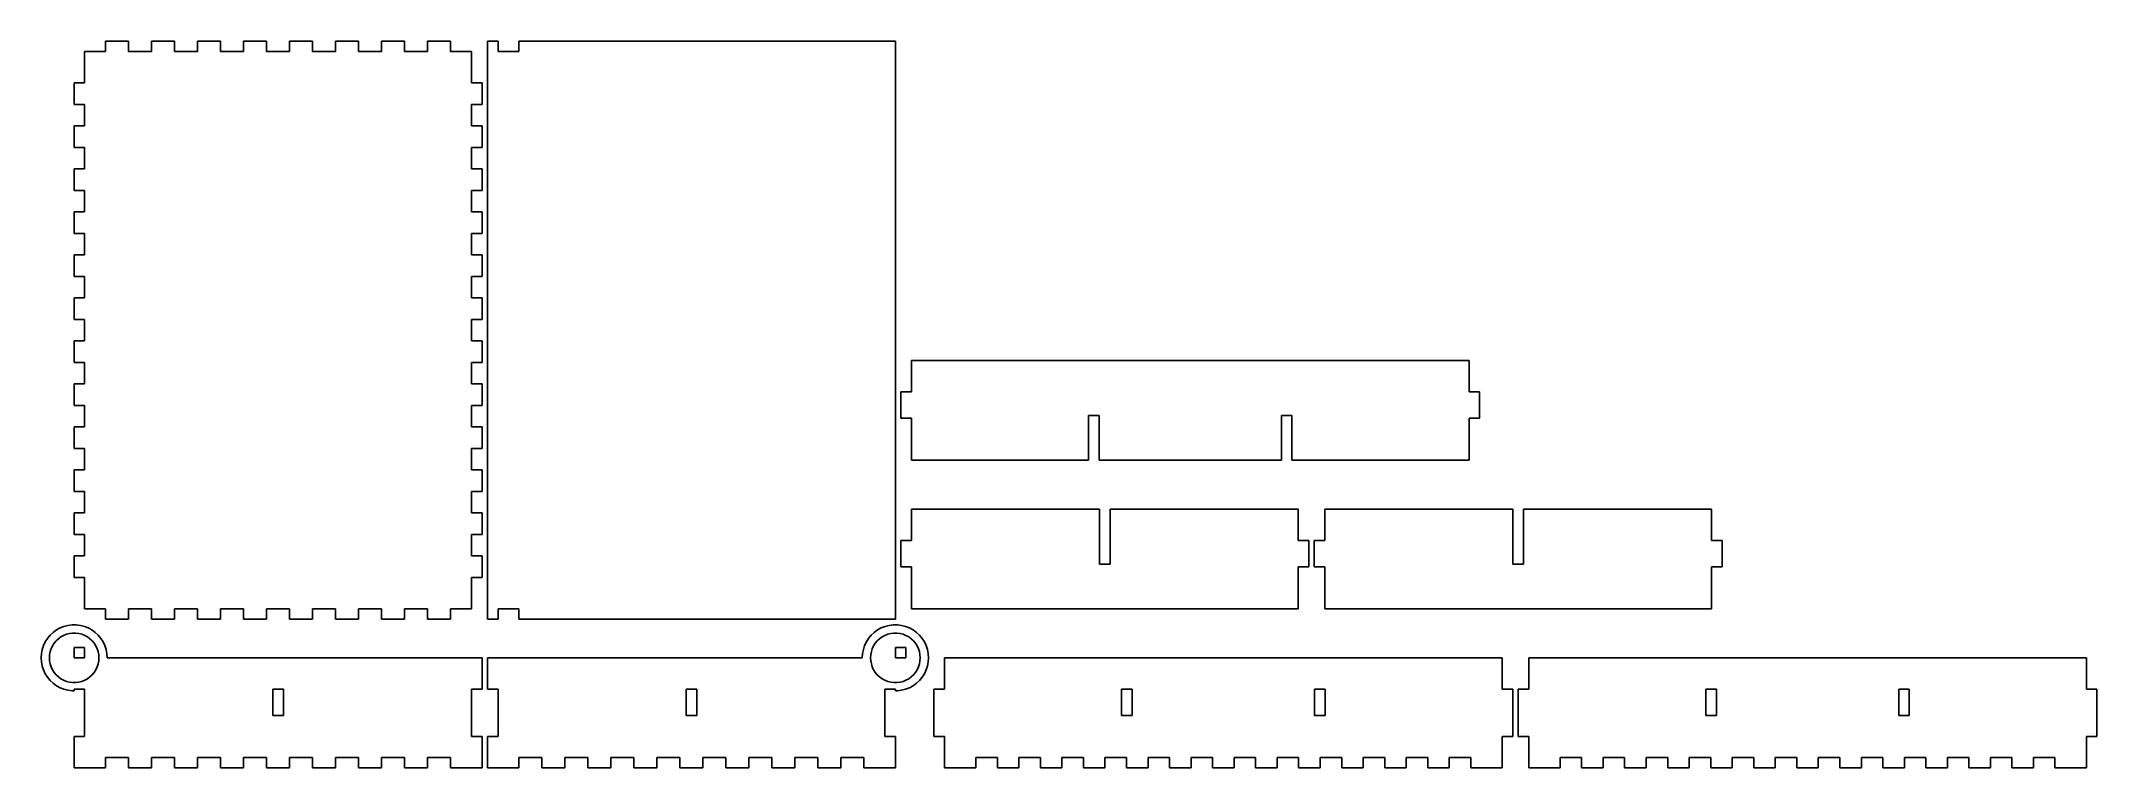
# Model space of a CAD drawing. Header units: metres. Extents: x -12 to 734, y 0 to 264.
import ezdxf

# ---------------------------------------------------------------- set-up
doc = ezdxf.new("R2010")
doc.units = ezdxf.units.M

msp = doc.modelspace()

# ---------------------------------------------------------------- linework, layer by layer
for p, q in [((19.7467, 264.01), (11.4, 264.01)), ((11.4, 264.01), (11.4, 260.21)), ((19.7467, 260.21), (19.7467, 264.01)), ((36.44, 264.01), (28.0933, 264.01)), ((28.0933, 264.01), (28.0933, 260.21)), ((36.44, 260.21), (36.44, 264.01)), ((53.1333, 264.01), (44.7867, 264.01)), ((44.7867, 264.01), (44.7867, 260.21)), ((53.1333, 260.21), (53.1333, 264.01)), ((69.8267, 264.01), (61.48, 264.01)), ((61.48, 264.01), (61.48, 260.21)), ((69.8267, 260.21), (69.8267, 264.01)), ((86.52, 264.01), (78.1733, 264.01)), ((78.1733, 264.01), (78.1733, 260.21)), ((86.52, 260.21), (86.52, 264.01)), ((103.213, 264.01), (94.8667, 264.01)), ((94.8667, 264.01), (94.8667, 260.21)), ((103.213, 260.21), (103.213, 264.01)), ((119.907, 264.01), (111.56, 264.01)), ((111.56, 264.01), (111.56, 260.21)), ((119.907, 260.21), (119.907, 264.01)), ((136.6, 264.01), (128.253, 264.01)), ((128.253, 264.01), (128.253, 260.21)), ((136.6, 260.21), (136.6, 264.01)), ((153.81, 264.01), (150.01, 264.01)), ((150.01, 264.01), (150.01, 54.01)), ((153.81, 260.22), (153.81, 264.01)), ((298.01, 264.01), (161.41, 264.01)), ((161.41, 264.01), (161.41, 260.22)), ((298.01, 54.01), (298.01, 264.01)), ((11.4, 260.21), (3.79997, 260.21)), ((3.79997, 260.21), (3.79997, 248.81)), ((28.0933, 260.21), (19.7467, 260.21)), ((44.7867, 260.21), (36.44, 260.21)), ((61.48, 260.21), (53.1333, 260.21)), ((78.1733, 260.21), (69.8267, 260.21)), ((94.8667, 260.21), (86.52, 260.21)), ((111.56, 260.21), (103.213, 260.21)), ((128.253, 260.21), (119.907, 260.21)), ((144.2, 260.21), (136.6, 260.21)), ((144.2, 248.81), (144.2, 260.21)), ((161.41, 260.22), (153.81, 260.22)), ((3.79997, 248.81), (0, 248.81)), ((0, 248.81), (0, 241.001)), ((148, 248.81), (144.2, 248.81)), ((148, 241.001), (148, 248.81)), ((0, 241.001), (3.79997, 241.001)), ((3.79997, 241.001), (3.79997, 233.193)), ((144.2, 233.193), (144.2, 241.001)), ((144.2, 241.001), (148, 241.001)), ((3.79997, 233.193), (0, 233.193)), ((0, 233.193), (0, 225.384)), ((148, 233.193), (144.2, 233.193)), ((148, 225.384), (148, 233.193)), ((0, 225.384), (3.79997, 225.384)), ((3.79997, 225.384), (3.79997, 217.575)), ((144.2, 217.575), (144.2, 225.384)), ((144.2, 225.384), (148, 225.384)), ((3.79997, 217.575), (0, 217.575)), ((0, 217.575), (0, 209.767)), ((148, 217.575), (144.2, 217.575)), ((148, 209.766), (148, 217.575)), ((0, 209.767), (3.79997, 209.767)), ((3.79997, 209.767), (3.79997, 201.958)), ((144.2, 201.958), (144.2, 209.766)), ((144.2, 209.766), (148, 209.766)), ((3.79997, 201.958), (0, 201.958)), ((0, 201.958), (0, 194.149)), ((148, 201.958), (144.2, 201.958)), ((148, 194.149), (148, 201.958)), ((0, 194.149), (3.79997, 194.149)), ((3.79997, 194.149), (3.79997, 186.34)), ((144.2, 186.34), (144.2, 194.149)), ((144.2, 194.149), (148, 194.149)), ((3.79997, 186.34), (0, 186.34)), ((0, 186.34), (0, 178.532)), ((148, 186.34), (144.2, 186.34)), ((148, 178.532), (148, 186.34)), ((0, 178.532), (3.79997, 178.532)), ((3.79997, 178.532), (3.79997, 170.723)), ((144.2, 170.723), (144.2, 178.532)), ((144.2, 178.532), (148, 178.532)), ((3.79997, 170.723), (0, 170.723)), ((0, 170.723), (0, 162.914)), ((148, 170.723), (144.2, 170.723)), ((148, 162.914), (148, 170.723)), ((0, 162.914), (3.79997, 162.914)), ((3.79997, 162.914), (3.79999, 155.106)), ((144.2, 155.106), (144.2, 162.914)), ((144.2, 162.914), (148, 162.914)), ((3.79999, 155.106), (0, 155.106)), ((0, 155.106), (0, 147.297)), ((148, 155.106), (144.2, 155.106)), ((148, 147.297), (148, 155.106)), ((0, 147.297), (3.79999, 147.297)), ((3.79999, 147.297), (3.79999, 139.488)), ((144.2, 139.488), (144.2, 147.297)), ((144.2, 147.297), (148, 147.297)), ((506.22, 148.02), (303.82, 148.02)), ((303.82, 148.02), (303.82, 136.62)), ((506.22, 136.62), (506.22, 148.02)), ((3.79999, 139.488), (0, 139.488)), ((0, 139.488), (0, 131.68)), ((148, 139.488), (144.2, 139.488)), ((148, 131.68), (148, 139.488)), ((303.82, 136.62), (300.02, 136.62)), ((300.02, 136.62), (300.02, 127.02)), ((510.02, 136.62), (506.22, 136.62)), ((510.02, 127.02), (510.02, 136.62)), ((0, 131.68), (3.79999, 131.68)), ((3.79999, 131.68), (3.79999, 123.871)), ((144.2, 123.871), (144.2, 131.68)), ((144.2, 131.68), (148, 131.68)), ((300.02, 127.02), (303.82, 127.02)), ((303.82, 127.02), (303.82, 111.82)), ((368.12, 128.02), (371.92, 128.02)), ((368.12, 111.82), (368.12, 128.02)), ((371.92, 128.02), (371.92, 111.82)), ((438.12, 111.82), (438.12, 128.02)), ((438.12, 128.02), (441.92, 128.02)), ((441.92, 128.02), (441.92, 111.82)), ((506.22, 111.82), (506.22, 127.02)), ((506.22, 127.02), (510.02, 127.02)), ((3.79999, 123.871), (0, 123.871)), ((0, 123.871), (0, 116.062)), ((148, 123.871), (144.2, 123.871)), ((148, 116.062), (148, 123.871)), ((0, 116.062), (3.79999, 116.062)), ((3.79999, 116.062), (3.79999, 108.253)), ((144.2, 108.253), (144.2, 116.062)), ((144.2, 116.062), (148, 116.062)), ((3.79999, 108.253), (0, 108.253)), ((0, 108.253), (0, 100.445)), ((148, 108.253), (144.2, 108.253)), ((148, 100.445), (148, 108.253)), ((303.82, 111.82), (368.12, 111.82)), ((371.92, 111.82), (438.12, 111.82)), ((441.92, 111.82), (506.22, 111.82)), ((0, 100.445), (3.79999, 100.445)), ((3.79999, 100.445), (3.79999, 92.6361)), ((144.2, 92.6361), (144.2, 100.445)), ((144.2, 100.445), (148, 100.445)), ((3.79999, 92.6361), (0, 92.6361)), ((0, 92.6361), (0, 84.8274)), ((148, 92.6361), (144.2, 92.6361)), ((148, 84.8274), (148, 92.6361)), ((372.12, 94.01), (303.82, 94.01)), ((303.82, 94.01), (303.82, 82.61)), ((372.12, 74.01), (372.12, 94.01)), ((444.22, 94.01), (375.92, 94.01)), ((375.92, 94.01), (375.92, 74.01)), ((444.22, 82.61), (444.22, 94.01)), ((522.13, 94.01), (453.83, 94.01)), ((453.83, 94.01), (453.83, 82.61)), ((522.13, 74.01), (522.13, 94.01)), ((594.23, 94.01), (525.93, 94.01)), ((525.93, 94.01), (525.93, 74.01)), ((594.23, 82.61), (594.23, 94.01)), ((0, 84.8274), (3.79999, 84.8274)), ((3.79999, 84.8274), (3.79999, 77.0187)), ((144.2, 77.0187), (144.2, 84.8274)), ((144.2, 84.8274), (148, 84.8274)), ((303.82, 82.61), (300.02, 82.61)), ((300.02, 82.61), (300.02, 73.01)), ((448.02, 82.61), (444.22, 82.61)), ((448.02, 73.01), (448.02, 82.61)), ((453.83, 82.61), (450.03, 82.61)), ((450.03, 82.61), (450.03, 73.01)), ((598.03, 82.61), (594.23, 82.61)), ((598.03, 73.01), (598.03, 82.61)), ((3.79999, 77.0187), (0, 77.0187)), ((0, 77.0187), (0, 69.21)), ((148, 77.0187), (144.2, 77.0187)), ((148, 69.21), (148, 77.0187)), ((0, 69.21), (3.79999, 69.21)), ((3.79999, 69.21), (3.79999, 57.81)), ((144.2, 57.81), (144.2, 69.21)), ((144.2, 69.21), (148, 69.21)), ((300.02, 73.01), (303.82, 73.01)), ((303.82, 73.01), (303.82, 57.81)), ((375.92, 74.01), (372.12, 74.01)), ((444.22, 73.01), (448.02, 73.01)), ((444.22, 57.81), (444.22, 73.01)), ((450.03, 73.01), (453.83, 73.01)), ((453.83, 73.01), (453.83, 57.81)), ((525.93, 74.01), (522.13, 74.01)), ((594.23, 73.01), (598.03, 73.01)), ((594.23, 57.81), (594.23, 73.01)), ((3.79999, 57.81), (11.4, 57.81)), ((11.4, 57.81), (11.4, 54.01)), ((11.4, 54.01), (19.7467, 54.01)), ((19.7467, 57.81), (28.0933, 57.81)), ((19.7467, 54.01), (19.7467, 57.81)), ((28.0933, 57.81), (28.0933, 54.01)), ((28.0933, 54.01), (36.44, 54.01)), ((36.44, 54.01), (36.44, 57.81)), ((36.44, 57.81), (44.7867, 57.81)), ((44.7867, 57.81), (44.7867, 54.01)), ((44.7867, 54.01), (53.1333, 54.01)), ((53.1333, 54.01), (53.1333, 57.81)), ((53.1333, 57.81), (61.48, 57.81)), ((61.48, 57.81), (61.48, 54.01)), ((61.48, 54.01), (69.8267, 54.01)), ((69.8267, 54.01), (69.8267, 57.81)), ((69.8267, 57.81), (78.1733, 57.81)), ((78.1733, 57.81), (78.1733, 54.01)), ((78.1733, 54.01), (86.52, 54.01)), ((86.52, 54.01), (86.52, 57.81)), ((86.52, 57.81), (94.8667, 57.81)), ((94.8667, 57.81), (94.8667, 54.01)), ((94.8667, 54.01), (103.213, 54.01)), ((103.213, 54.01), (103.213, 57.81)), ((103.213, 57.81), (111.56, 57.81)), ((111.56, 57.81), (111.56, 54.01)), ((111.56, 54.01), (119.907, 54.01)), ((119.907, 54.01), (119.907, 57.81)), ((119.907, 57.81), (128.253, 57.81)), ((128.253, 57.81), (128.253, 54.01)), ((128.253, 54.01), (136.6, 54.01)), ((136.6, 54.01), (136.6, 57.81)), ((136.6, 57.81), (144.2, 57.81)), ((150.01, 54.01), (153.81, 54.01)), ((153.81, 57.8), (161.41, 57.8)), ((153.81, 54.01), (153.81, 57.8)), ((161.41, 57.8), (161.41, 54.01)), ((161.41, 54.01), (298.01, 54.01)), ((303.82, 57.81), (444.22, 57.81)), ((453.83, 57.81), (594.23, 57.81)), ((-10.5157, 45.781), (-11.1573, 44.4175)), ((-9.70819, 47.0534), (-10.5157, 45.781)), ((-8.74762, 48.2146), (-9.70819, 47.0534)), ((-7.64908, 49.2462), (-8.74762, 48.2146)), ((-7.88675, 44.3358), (-7.28114, 45.2901)), ((-6.42992, 50.1319), (-7.64908, 49.2462)), ((-7.28114, 45.2901), (-6.56071, 46.1609)), ((-6.56071, 46.1609), (-5.7368, 46.9346)), ((-5.10934, 50.8579), (-6.42992, 50.1319)), ((-5.7368, 46.9346), (-4.82243, 47.5989)), ((-3.70819, 51.4127), (-5.10934, 50.8579)), ((-4.82243, 47.5989), (-3.832, 48.1434)), ((-3.832, 48.1434), (-2.78114, 48.5595)), ((-2.24857, 51.7874), (-3.70819, 51.4127)), ((-2.78114, 48.5595), (-1.68642, 48.8406)), ((-0.75348, 51.9763), (-2.24857, 51.7874)), ((-1.68642, 48.8406), (-0.56511, 48.9822)), ((0.75348, 51.9763), (-0.75348, 51.9763)), ((-0.56511, 48.9822), (0.56511, 48.9822)), ((0.56511, 48.9822), (1.68642, 48.8406)), ((2.24857, 51.7874), (0.75348, 51.9763)), ((1.68642, 48.8406), (2.78114, 48.5595)), ((3.70819, 51.4127), (2.24857, 51.7874)), ((2.78114, 48.5595), (3.832, 48.1434)), ((5.10934, 50.8579), (3.70819, 51.4127)), ((3.832, 48.1434), (4.82243, 47.5989)), ((4.82243, 47.5989), (5.7368, 46.9346)), ((6.42992, 50.1319), (5.10934, 50.8579)), ((5.7368, 46.9346), (6.56071, 46.1609)), ((7.64908, 49.2462), (6.42992, 50.1319)), ((6.56071, 46.1609), (7.28114, 45.2901)), ((7.28114, 45.2901), (7.88675, 44.3358)), ((8.74762, 48.2146), (7.64908, 49.2462)), ((9.70819, 47.0534), (8.74762, 48.2146)), ((10.5157, 45.781), (9.70819, 47.0534)), ((11.1573, 44.4175), (10.5157, 45.781)), ((287.494, 45.781), (286.853, 44.4175)), ((288.302, 47.0534), (287.494, 45.781)), ((289.262, 48.2146), (288.302, 47.0534)), ((290.361, 49.2462), (289.262, 48.2146)), ((290.123, 44.3358), (290.729, 45.2901)), ((291.58, 50.1319), (290.361, 49.2462)), ((290.729, 45.2901), (291.449, 46.1609)), ((291.449, 46.1609), (292.273, 46.9346)), ((292.901, 50.8579), (291.58, 50.1319)), ((292.273, 46.9346), (293.188, 47.5989)), ((294.302, 51.4127), (292.901, 50.8579)), ((293.188, 47.5989), (294.178, 48.1434)), ((294.178, 48.1434), (295.229, 48.5595)), ((295.761, 51.7874), (294.302, 51.4127)), ((295.229, 48.5595), (296.324, 48.8406)), ((297.257, 51.9763), (295.761, 51.7874)), ((296.324, 48.8406), (297.445, 48.9822)), ((298.763, 51.9763), (297.257, 51.9763)), ((297.445, 48.9822), (298.575, 48.9822)), ((298.575, 48.9822), (299.696, 48.8406)), ((300.259, 51.7874), (298.763, 51.9763)), ((299.696, 48.8406), (300.791, 48.5595)), ((301.718, 51.4127), (300.259, 51.7874)), ((300.791, 48.5595), (301.842, 48.1434)), ((303.119, 50.8579), (301.718, 51.4127)), ((301.842, 48.1434), (302.832, 47.5989)), ((302.832, 47.5989), (303.747, 46.9346)), ((304.44, 50.1319), (303.119, 50.8579)), ((303.747, 46.9346), (304.571, 46.1609)), ((305.659, 49.2462), (304.44, 50.1319)), ((304.571, 46.1609), (305.291, 45.2901)), ((305.291, 45.2901), (305.897, 44.3358)), ((306.758, 48.2146), (305.659, 49.2462)), ((307.718, 47.0534), (306.758, 48.2146)), ((308.526, 45.781), (307.718, 47.0534)), ((309.167, 44.4175), (308.526, 45.781)), ((-11.9054, 41.504), (-12, 40)), ((-12, 40), (-11.9054, 38.496)), ((-11.623, 42.9843), (-11.9054, 41.504)), ((-11.9054, 38.496), (-11.623, 37.0157)), ((-11.1573, 44.4175), (-11.623, 42.9843)), ((-9, 40), (-8.92903, 41.128)), ((-8.92903, 38.872), (-9, 40)), ((-8.92903, 41.128), (-8.71724, 42.2382)), ((-8.71724, 37.7618), (-8.92903, 38.872)), ((-8.71724, 42.2382), (-8.36798, 43.3131)), ((-8.36798, 36.6869), (-8.71724, 37.7618)), ((-8.36798, 43.3131), (-7.88675, 44.3358)), ((3.79999, 43.8), (0, 43.8)), ((0, 43.8), (0, 40)), ((0, 40), (3.79999, 40)), ((3.79999, 40), (3.79999, 43.8)), ((7.88675, 44.3358), (8.36798, 43.3131)), ((8.36798, 43.3131), (8.71724, 42.2382)), ((8.71724, 37.7618), (8.36798, 36.6869)), ((8.71724, 42.2382), (8.92903, 41.128)), ((8.92903, 38.872), (8.71724, 37.7618)), ((8.92903, 41.128), (9, 40)), ((9, 40), (8.92903, 38.872)), ((11.623, 42.9843), (11.1573, 44.4175)), ((11.9054, 41.504), (11.623, 42.9843)), ((12, 40), (11.9054, 41.504)), ((148, 40), (12, 40)), ((148, 28.6), (148, 40)), ((286.01, 40), (150.01, 40)), ((150.01, 40), (150.01, 28.6)), ((286.105, 41.504), (286.01, 40)), ((286.387, 42.9843), (286.105, 41.504)), ((286.853, 44.4175), (286.387, 42.9843)), ((289.01, 40), (289.081, 41.128)), ((289.081, 38.872), (289.01, 40)), ((289.081, 41.128), (289.293, 42.2382)), ((289.293, 37.7618), (289.081, 38.872)), ((289.293, 42.2382), (289.642, 43.3131)), ((289.642, 36.6869), (289.293, 37.7618)), ((289.642, 43.3131), (290.123, 44.3358)), ((301.81, 43.8), (298.01, 43.8)), ((298.01, 43.8), (298.01, 40)), ((298.01, 40), (301.81, 40)), ((301.81, 40), (301.81, 43.8)), ((305.897, 44.3358), (306.378, 43.3131)), ((306.378, 43.3131), (306.727, 42.2382)), ((306.727, 37.7618), (306.378, 36.6869)), ((306.727, 42.2382), (306.939, 41.128)), ((306.939, 38.872), (306.727, 37.7618)), ((306.939, 41.128), (307.01, 40)), ((307.01, 40), (306.939, 38.872)), ((309.633, 42.9843), (309.167, 44.4175)), ((309.915, 41.504), (309.633, 42.9843)), ((309.633, 37.0157), (309.915, 38.496)), ((310.01, 40), (309.915, 41.504)), ((309.915, 38.496), (310.01, 40)), ((518.22, 40), (315.82, 40)), ((315.82, 40), (315.82, 28.6)), ((518.22, 28.6), (518.22, 40)), ((730.23, 40), (527.83, 40)), ((527.83, 40), (527.83, 28.6)), ((730.23, 28.6), (730.23, 40)), ((-11.623, 37.0157), (-11.1573, 35.5825)), ((-11.1573, 35.5825), (-10.5157, 34.2189)), ((-10.5157, 34.2189), (-9.70819, 32.9466)), ((-9.70819, 32.9466), (-8.74762, 31.7854)), ((-8.74762, 31.7854), (-7.64908, 30.7538)), ((-7.88675, 35.6642), (-8.36798, 36.6869)), ((-7.28114, 34.7099), (-7.88675, 35.6642)), ((-7.64908, 30.7538), (-6.42992, 29.8681)), ((-6.56071, 33.8391), (-7.28114, 34.7099)), ((-5.7368, 33.0654), (-6.56071, 33.8391)), ((-6.42992, 29.8681), (-5.10934, 29.1421)), ((-4.82243, 32.4011), (-5.7368, 33.0654)), ((-3.832, 31.8566), (-4.82243, 32.4011)), ((-2.78114, 31.4405), (-3.832, 31.8566)), ((-1.68642, 31.1594), (-2.78114, 31.4405)), ((-0.56511, 31.0178), (-1.68642, 31.1594)), ((0.56511, 31.0178), (-0.56511, 31.0178)), ((1.68642, 31.1594), (0.56511, 31.0178)), ((2.78114, 31.4405), (1.68642, 31.1594)), ((3.832, 31.8566), (2.78114, 31.4405)), ((4.82243, 32.4011), (3.832, 31.8566)), ((5.7368, 33.0654), (4.82243, 32.4011)), ((6.56071, 33.8391), (5.7368, 33.0654)), ((7.28114, 34.7099), (6.56071, 33.8391)), ((7.88675, 35.6642), (7.28114, 34.7099)), ((8.36798, 36.6869), (7.88675, 35.6642)), ((290.123, 35.6642), (289.642, 36.6869)), ((290.729, 34.7099), (290.123, 35.6642)), ((291.449, 33.8391), (290.729, 34.7099)), ((292.273, 33.0654), (291.449, 33.8391)), ((293.188, 32.4011), (292.273, 33.0654)), ((294.178, 31.8566), (293.188, 32.4011)), ((295.229, 31.4405), (294.178, 31.8566)), ((296.324, 31.1594), (295.229, 31.4405)), ((297.445, 31.0178), (296.324, 31.1594)), ((298.575, 31.0178), (297.445, 31.0178)), ((299.696, 31.1594), (298.575, 31.0178)), ((300.791, 31.4405), (299.696, 31.1594)), ((301.842, 31.8566), (300.791, 31.4405)), ((302.832, 32.4011), (301.842, 31.8566)), ((303.747, 33.0654), (302.832, 32.4011)), ((303.119, 29.1421), (304.44, 29.8681)), ((304.571, 33.8391), (303.747, 33.0654)), ((304.44, 29.8681), (305.659, 30.7538)), ((305.291, 34.7099), (304.571, 33.8391)), ((305.897, 35.6642), (305.291, 34.7099)), ((305.659, 30.7538), (306.758, 31.7854)), ((306.378, 36.6869), (305.897, 35.6642)), ((306.758, 31.7854), (307.718, 32.9466)), ((307.718, 32.9466), (308.526, 34.2189)), ((308.526, 34.2189), (309.167, 35.5825)), ((309.167, 35.5825), (309.633, 37.0157)), ((-5.10934, 29.1421), (-3.70819, 28.5873)), ((-3.70819, 28.5873), (-2.24857, 28.2125)), ((-2.24857, 28.2125), (-0.75348, 28.0237)), ((-0.75348, 28.0237), (-0.00999, 28.0237)), ((-0.00999, 28.0237), (-0.00999, 28.6)), ((-0.00999, 28.6), (3.79999, 28.6)), ((3.79999, 28.6), (3.79999, 11.4)), ((72.1, 19), (72.1, 28.6)), ((72.1, 28.6), (75.91, 28.6)), ((75.91, 28.6), (75.91, 19)), ((144.2, 11.4), (144.2, 28.6)), ((144.2, 28.6), (148, 28.6)), ((150.01, 28.6), (153.81, 28.6)), ((153.81, 28.6), (153.81, 11.4)), ((222.11, 19), (222.11, 28.6)), ((222.11, 28.6), (225.92, 28.6)), ((225.92, 28.6), (225.92, 19)), ((294.21, 11.4), (294.21, 28.6)), ((294.21, 28.6), (298.02, 28.6)), ((298.02, 28.6), (298.02, 28.0237)), ((298.02, 28.0237), (298.763, 28.0237)), ((298.763, 28.0237), (300.259, 28.2125)), ((300.259, 28.2125), (301.718, 28.5873)), ((301.718, 28.5873), (303.119, 29.1421)), ((315.82, 28.6), (312.02, 28.6)), ((312.02, 28.6), (312.02, 11.4)), ((380.12, 19), (380.12, 28.6)), ((380.12, 28.6), (383.93, 28.6)), ((383.93, 28.6), (383.93, 19)), ((450.12, 19), (450.12, 28.6)), ((450.12, 28.6), (453.93, 28.6)), ((453.93, 28.6), (453.93, 19)), ((522.02, 28.6), (518.22, 28.6)), ((522.02, 11.4), (522.02, 28.6)), ((527.83, 28.6), (524.03, 28.6)), ((524.03, 28.6), (524.03, 11.4)), ((592.13, 19), (592.13, 28.6)), ((592.13, 28.6), (595.94, 28.6)), ((595.94, 28.6), (595.94, 19)), ((662.13, 19), (662.13, 28.6)), ((662.13, 28.6), (665.94, 28.6)), ((665.94, 28.6), (665.94, 19)), ((734.03, 28.6), (730.23, 28.6)), ((734.03, 11.4), (734.03, 28.6)), ((75.91, 19), (72.1, 19)), ((225.92, 19), (222.11, 19)), ((383.93, 19), (380.12, 19)), ((453.93, 19), (450.12, 19)), ((595.94, 19), (592.13, 19)), ((665.94, 19), (662.13, 19)), ((3.79999, 11.4), (0, 11.4)), ((0, 11.4), (0, 0)), ((148, 11.4), (144.2, 11.4)), ((148, 0), (148, 11.4)), ((153.81, 11.4), (150.01, 11.4)), ((150.01, 11.4), (150.01, 0)), ((298.01, 11.4), (294.21, 11.4)), ((298.01, 0), (298.01, 11.4)), ((312.02, 11.4), (315.82, 11.4)), ((315.82, 11.4), (315.82, 0)), ((518.22, 0), (518.22, 11.4)), ((518.22, 11.4), (522.02, 11.4)), ((524.03, 11.4), (527.83, 11.4)), ((527.83, 11.4), (527.83, 0)), ((730.23, 0), (730.23, 11.4)), ((730.23, 11.4), (734.03, 11.4)), ((0, 0), (11.4, 0)), ((11.4, 3.79999), (19.7467, 3.79999)), ((11.4, 0), (11.4, 3.79999)), ((19.7467, 3.79999), (19.7467, 0)), ((19.7467, 0), (28.0933, 0)), ((28.0933, 0), (28.0933, 3.79999)), ((28.0933, 3.79999), (36.44, 3.79999)), ((36.44, 3.79999), (36.44, 0)), ((36.44, 0), (44.7867, 0)), ((44.7867, 0), (44.7867, 3.79999)), ((44.7867, 3.79999), (53.1333, 3.79999)), ((53.1333, 3.79999), (53.1333, 0)), ((53.1333, 0), (61.48, 0)), ((61.48, 0), (61.48, 3.79999)), ((61.48, 3.79999), (69.8267, 3.79999)), ((69.8267, 3.79999), (69.8267, 0)), ((69.8267, 0), (78.1733, 0)), ((78.1733, 0), (78.1733, 3.79999)), ((78.1733, 3.79999), (86.52, 3.79999)), ((86.52, 3.79999), (86.52, 0)), ((86.52, 0), (94.8667, 0)), ((94.8667, 0), (94.8667, 3.79999)), ((94.8667, 3.79999), (103.213, 3.79999)), ((103.213, 3.79999), (103.213, 0)), ((103.213, 0), (111.56, 0)), ((111.56, 0), (111.56, 3.79999)), ((111.56, 3.79999), (119.907, 3.79999)), ((119.907, 3.79999), (119.907, 0)), ((119.907, 0), (128.253, 0)), ((128.253, 0), (128.253, 3.79999)), ((128.253, 3.79999), (136.6, 3.79999)), ((136.6, 3.79999), (136.6, 0)), ((136.6, 0), (148, 0)), ((150.01, 0), (161.41, 0)), ((161.41, 3.79999), (169.757, 3.79999)), ((161.41, 0), (161.41, 3.79999)), ((169.757, 3.79999), (169.757, 0)), ((169.757, 0), (178.103, 0)), ((178.103, 0), (178.103, 3.79999)), ((178.103, 3.79999), (186.45, 3.79999)), ((186.45, 3.79999), (186.45, 0)), ((186.45, 0), (194.797, 0)), ((194.797, 0), (194.797, 3.79999)), ((194.797, 3.79999), (203.143, 3.79999)), ((203.143, 3.79999), (203.143, 0)), ((203.143, 0), (211.49, 0)), ((211.49, 0), (211.49, 3.79999)), ((211.49, 3.79999), (219.837, 3.79999)), ((219.837, 3.79999), (219.837, 0)), ((219.837, 0), (228.183, 0)), ((228.183, 0), (228.183, 3.79999)), ((228.183, 3.79999), (236.53, 3.79999)), ((236.53, 3.79999), (236.53, 0)), ((236.53, 0), (244.877, 0)), ((244.877, 0), (244.877, 3.79999)), ((244.877, 3.79999), (253.223, 3.79999)), ((253.223, 3.79999), (253.223, 0)), ((253.223, 0), (261.57, 0)), ((261.57, 0), (261.57, 3.79999)), ((261.57, 3.79999), (269.917, 3.79999)), ((269.917, 3.79999), (269.917, 0)), ((269.917, 0), (278.263, 0)), ((278.263, 0), (278.263, 3.79999)), ((278.263, 3.79999), (286.61, 3.79999)), ((286.61, 3.79999), (286.61, 0)), ((286.61, 0), (298.01, 0)), ((315.82, 0), (327.22, 0)), ((327.22, 3.79999), (335.029, 3.79999)), ((327.22, 0), (327.22, 3.79999)), ((335.029, 3.79999), (335.029, 0)), ((335.029, 0), (342.837, 0)), ((342.837, 0), (342.837, 3.79999)), ((342.837, 3.79999), (350.646, 3.79999)), ((350.646, 3.79999), (350.646, 0)), ((350.646, 0), (358.455, 0)), ((358.455, 0), (358.455, 3.79999)), ((358.455, 3.79999), (366.263, 3.79999)), ((366.263, 3.79999), (366.263, 0)), ((366.263, 0), (374.072, 0)), ((374.072, 0), (374.072, 3.79999)), ((374.072, 3.79999), (381.881, 3.79999)), ((381.881, 3.79999), (381.881, 0)), ((381.881, 0), (389.69, 0)), ((389.69, 0), (389.69, 3.79999)), ((389.69, 3.79999), (397.498, 3.79999)), ((397.498, 3.79999), (397.498, 0)), ((397.498, 0), (405.307, 0)), ((405.307, 0), (405.307, 3.79999)), ((405.307, 3.79999), (413.116, 3.79999)), ((413.116, 3.79999), (413.116, 0)), ((413.116, 0), (420.924, 0)), ((420.924, 0), (420.924, 3.79999)), ((420.924, 3.79999), (428.733, 3.79999)), ((428.733, 3.79999), (428.733, 0)), ((428.733, 0), (436.542, 0)), ((436.542, 0), (436.542, 3.79999)), ((436.542, 3.79999), (444.35, 3.79999)), ((444.35, 3.79999), (444.35, 0)), ((444.35, 0), (452.159, 0)), ((452.159, 0), (452.159, 3.79999)), ((452.159, 3.79999), (459.968, 3.79999)), ((459.968, 3.79999), (459.968, 0)), ((459.968, 0), (467.776, 0)), ((467.776, 0), (467.776, 3.79999)), ((467.776, 3.79999), (475.585, 3.79999)), ((475.585, 3.79999), (475.585, 0)), ((475.585, 0), (483.394, 0)), ((483.394, 0), (483.394, 3.79999)), ((483.394, 3.79999), (491.203, 3.79999)), ((491.203, 3.79999), (491.203, 0)), ((491.203, 0), (499.011, 0)), ((499.011, 0), (499.011, 3.79999)), ((499.011, 3.79999), (506.82, 3.79999)), ((506.82, 3.79999), (506.82, 0)), ((506.82, 0), (518.22, 0)), ((527.83, 0), (539.23, 0)), ((539.23, 3.79999), (547.039, 3.79999)), ((539.23, 0), (539.23, 3.79999)), ((547.039, 3.79999), (547.039, 0)), ((547.039, 0), (554.847, 0)), ((554.847, 0), (554.847, 3.79999)), ((554.847, 3.79999), (562.656, 3.79999)), ((562.656, 3.79999), (562.656, 0)), ((562.656, 0), (570.465, 0)), ((570.465, 0), (570.465, 3.79999)), ((570.465, 3.79999), (578.273, 3.79999)), ((578.273, 3.79999), (578.273, 0)), ((578.273, 0), (586.082, 0)), ((586.082, 0), (586.082, 3.79999)), ((586.082, 3.79999), (593.891, 3.79999)), ((593.891, 3.79999), (593.891, 0)), ((593.891, 0), (601.7, 0)), ((601.7, 0), (601.7, 3.79999)), ((601.7, 3.79999), (609.508, 3.79999)), ((609.508, 3.79999), (609.508, 0)), ((609.508, 0), (617.317, 0)), ((617.317, 0), (617.317, 3.79999)), ((617.317, 3.79999), (625.126, 3.79999)), ((625.126, 3.79999), (625.126, 0)), ((625.126, 0), (632.934, 0)), ((632.934, 0), (632.934, 3.79999)), ((632.934, 3.79999), (640.743, 3.79999)), ((640.743, 3.79999), (640.743, 0)), ((640.743, 0), (648.552, 0)), ((648.552, 0), (648.552, 3.79999)), ((648.552, 3.79999), (656.36, 3.79999)), ((656.36, 3.79999), (656.36, 0)), ((656.36, 0), (664.169, 0)), ((664.169, 0), (664.169, 3.79999)), ((664.169, 3.79999), (671.978, 3.79999)), ((671.978, 3.79999), (671.978, 0)), ((671.978, 0), (679.786, 0)), ((679.786, 0), (679.786, 3.79999)), ((679.786, 3.79999), (687.595, 3.79999)), ((687.595, 3.79999), (687.595, 0)), ((687.595, 0), (695.404, 0)), ((695.404, 0), (695.404, 3.79999)), ((695.404, 3.79999), (703.213, 3.79999)), ((703.213, 3.79999), (703.213, 0)), ((703.213, 0), (711.021, 0)), ((711.021, 0), (711.021, 3.79999)), ((711.021, 3.79999), (718.83, 3.79999)), ((718.83, 3.79999), (718.83, 0)), ((718.83, 0), (730.23, 0))]:
    msp.add_line(p, q)

doc.saveas('drawing.dxf')
